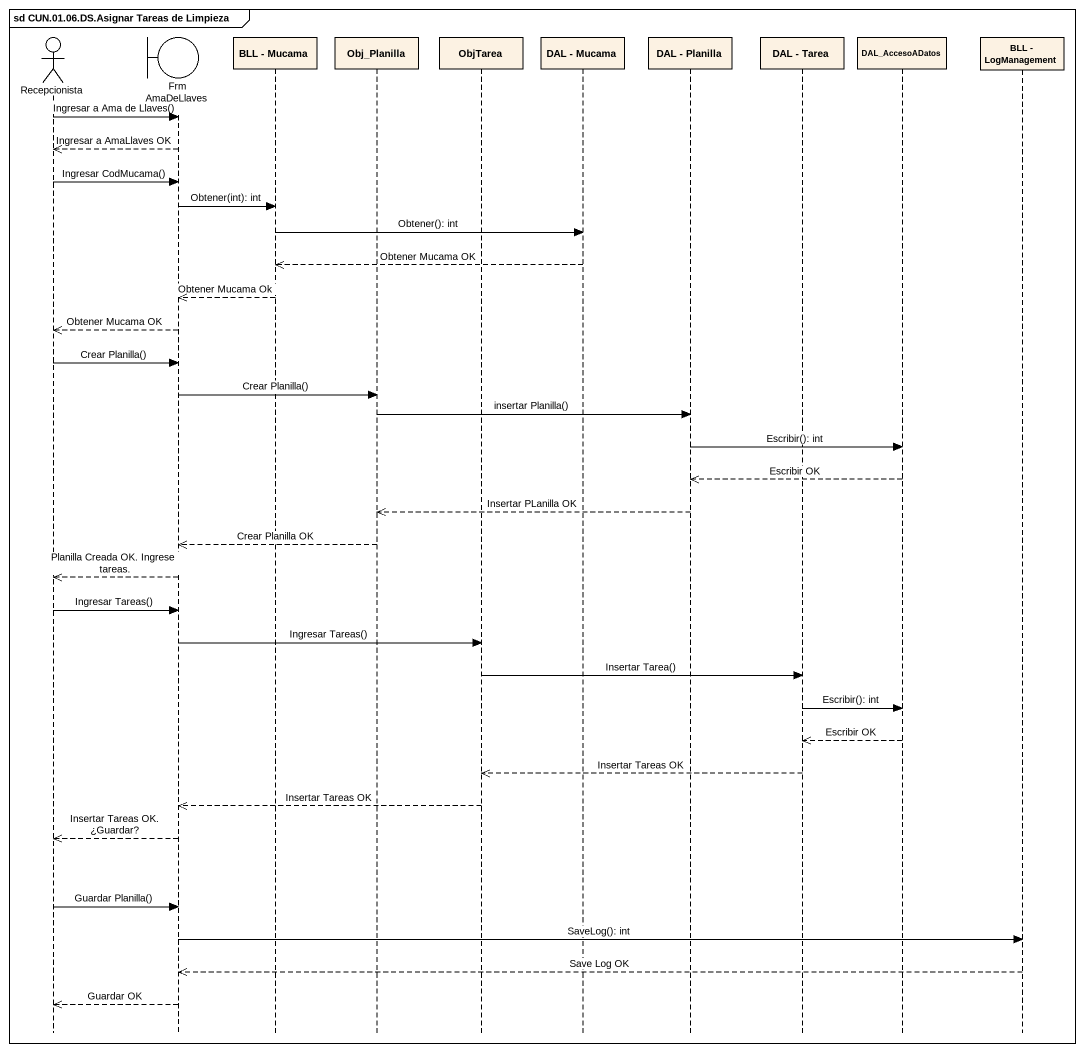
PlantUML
@startuml
mainframe sd CUN.01.06.DS.Asignar Tareas de Limpieza
hide footbox
actor Recepcionista
boundary "Frm AmaDeLlaves" as Frm_AmaDeLlaves
participant "BLL - Mucama" as BLL_Mucama
participant Obj_Planilla
participant ObjTarea
participant "DAL - Mucama" as DAL_Mucama
participant "DAL - Planilla" as DAL_Planilla
participant "DAL - Tarea" as DAL_Tarea
participant DAL_AccesoADatos
participant "BLL - LogManagement" as BLL_LogManagement

Recepcionista -> Frm_AmaDeLlaves : Ingresar a Ama de Llaves()
Frm_AmaDeLlaves -->> Recepcionista : Ingresar a AmaLlaves OK
Recepcionista -> Frm_AmaDeLlaves : Ingresar CodMucama()
Frm_AmaDeLlaves -> BLL_Mucama : Obtener(int): int
BLL_Mucama -> DAL_Mucama : Obtener(): int
DAL_Mucama -->> BLL_Mucama : Obtener Mucama OK
BLL_Mucama -->> Frm_AmaDeLlaves : Obtener Mucama Ok
Frm_AmaDeLlaves -->> Recepcionista : Obtener Mucama OK
Recepcionista -> Frm_AmaDeLlaves : Crear Planilla()
Frm_AmaDeLlaves -> Obj_Planilla : Crear Planilla()
Obj_Planilla -> DAL_Planilla : insertar Planilla()
DAL_Planilla -> DAL_AccesoADatos : Escribir(): int
DAL_AccesoADatos -->> DAL_Planilla : Escribir OK
DAL_Planilla -->> Obj_Planilla : Insertar PLanilla OK
Obj_Planilla -->> Frm_AmaDeLlaves : Crear Planilla OK
Frm_AmaDeLlaves -->> Recepcionista : Planilla Creada OK. Ingrese tareas.
Recepcionista -> Frm_AmaDeLlaves : Ingresar Tareas()
Frm_AmaDeLlaves -> ObjTarea : Ingresar Tareas()
ObjTarea -> DAL_Tarea : Insertar Tarea()
DAL_Tarea -> DAL_AccesoADatos : Escribir(): int
DAL_AccesoADatos -->> DAL_Tarea : Escribir OK
DAL_Tarea -->> ObjTarea : Insertar Tareas OK
ObjTarea -->> Frm_AmaDeLlaves : Insertar Tareas OK
Frm_AmaDeLlaves -->> Recepcionista : Insertar Tareas OK. ¿Guardar?
Recepcionista -> Frm_AmaDeLlaves : Guardar Planilla()
Frm_AmaDeLlaves -> BLL_LogManagement : SaveLog(): int
BLL_LogManagement -->> Frm_AmaDeLlaves : Save Log OK
Frm_AmaDeLlaves -->> Recepcionista : Guardar OK
@enduml
